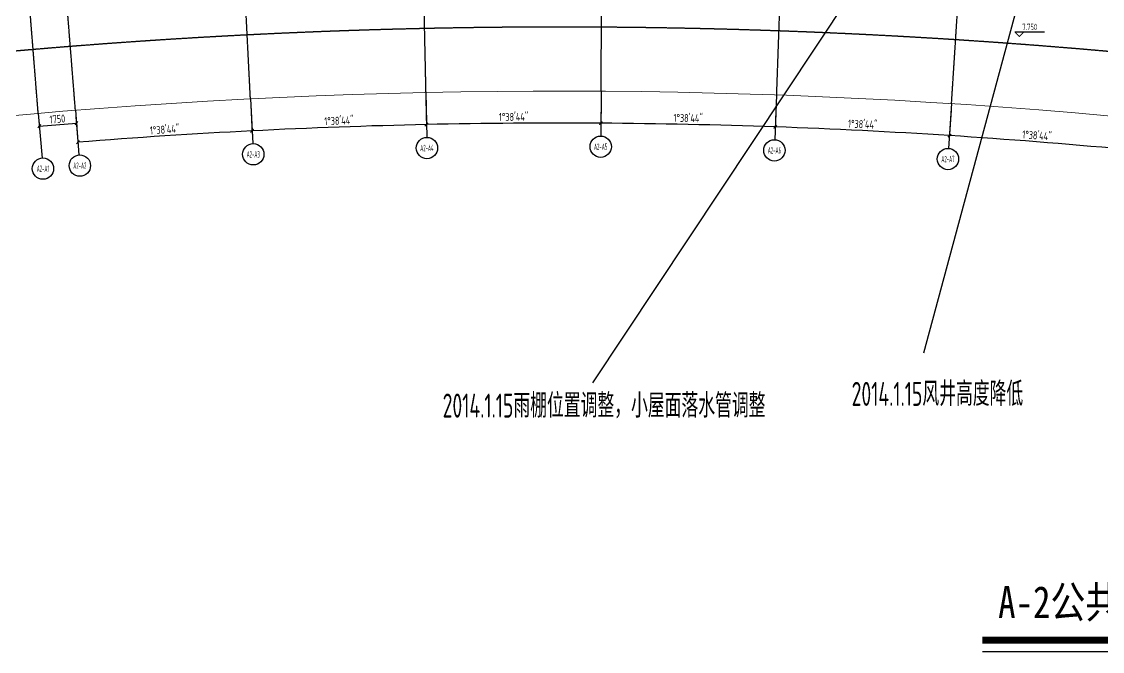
# Model space of a CAD drawing. Header units: millimetres. Extents: x 11677979 to 11902225, y -6694179 to -6308891.
# Drawn here: x 11753522 to 11804155, y -6434338 to -6404823 of the extents above; entities that cross this region are included whole.
import ezdxf
from ezdxf.enums import TextEntityAlignment as Align

# ---------------------------------------------------------------- set-up
doc = ezdxf.new("R2010")
doc.units = ezdxf.units.MM
doc.header["$LTSCALE"] = 10
doc.linetypes.add('A2-RG-AXIS$0$CENTER', pattern=[2, 1.25, -0.25, 0.25, -0.25])
doc.linetypes.add('A2-RG-AXIS$0$DOTE', pattern=[2.42, 2, -0.2, 0.02, -0.2])
for name, color, linetype in [('A-SYMB-NAME-150', 4, 'Continuous'), ('A2-RG-AXIS$0$A-AXIS', 1, 'Continuous'), ('A2-RG-AXIS$0$A-DIMS-100', 1, 'Continuous'), ('A2-RG-AXIS$0$A-GRID', 1, 'A2-RG-AXIS$0$CENTER'), ('A2-RG-AXIS$0$A-SYMB', 4, 'Continuous'), ('A2-RI-RF$0$$2$A-SYMB', 4, 'Continuous'), ('A2-RI-RF$0$A-SYMB-AREA', 4, 'Continuous'), ('A2-RI-RF$0$A-SYMB-NAME', 4, 'Continuous'), ('A2-RI-RF$0$an-wall-prht', 2, 'Continuous')]:
    doc.layers.add(name, color=color, linetype=linetype)
doc.layers.add('A2-RI-RF$0$A-DETL-LLIN', color=3, linetype='Continuous', lineweight=5)
doc.styles.add('A-1-10-01~10(B1~wd)$0$ht', font='SIMHEI.TTF', dxfattribs={"width": 0.8})
doc.styles.add('A2-RG-AXIS$0$ECADI', font='hzs.shx', dxfattribs={"width": 0.7, "bigfont": 'hztxt.shx'})
doc.styles.add('A2-RG-AXIS$0$XD2008', font='hzs.shx', dxfattribs={"width": 0.7, "bigfont": 'hztxt.shx'})
doc.styles.add('A2-RI-RF$0$$0$XD2008', font='xd-hzs.shx', dxfattribs={"width": 0.7, "bigfont": 'xd-hztxt.shx'})
doc.styles.add('A2-RI-RF$0$ECADI', font='hzs.shx', dxfattribs={"width": 0.7, "bigfont": 'hztxt.shx'})
doc.dimstyles.new('A2-RG-AXIS$0$XD150', dxfattribs={"dimscale": 300, "dimtxt": 2.5, "dimasz": 1.5, "dimexe": 1, "dimexo": 2, "dimgap": 0.5, "dimtad": 1, "dimdec": 0, "dimdsep": 46, "dimtxsty": 'A2-RG-AXIS$0$XD2008', "dimcen": 2.5, "dimclrt": 4, "dimaunit": 1, "dimadec": 3, "dimazin": 0, "dimtfac": 1, "dimtdec": 0, "dimtmove": 2, "dimatfit": 3, "dimfxl": 0, "dimtolj": 1, "dimtzin": 0, "dimarcsym": 0})
doc.dimstyles.new('A2-RG-AXIS$0$XD150$0', dxfattribs={"dimscale": 150, "dimtxt": 2.5, "dimasz": 1, "dimexe": 1, "dimexo": 2, "dimgap": 0.5, "dimtad": 1, "dimdec": 0, "dimdsep": 46, "dimtxsty": 'A2-RG-AXIS$0$XD2008', "dimblk": 'A2-RG-AXIS$0$_ArchTick', "dimcen": 2.5, "dimclrt": 4, "dimaunit": 1, "dimadec": 0, "dimazin": 0, "dimtfac": 1, "dimtdec": 0, "dimtmove": 2, "dimatfit": 3, "dimfxl": 0, "dimtolj": 1, "dimtzin": 0, "dimarcsym": 0})

# ---------------------------------------------------------------- blocks, each defined once
blk = doc.blocks.new('A2-RG-AXIS$0$ECADI-TAG-GRID')
at = {"color": 13}
blk.add_circle((0, 0), 5, dxfattribs=at)
at = {"style": 'A2-RG-AXIS$0$ECADI', "width": 0.7}
blk.add_attdef('GRID', text='', height=5, dxfattribs=at).set_placement((0, 0), align=Align.MIDDLE)
blk = doc.blocks.new('A2-RG-AXIS$0$_ArchTick')
at = {"color": 0, "linetype": 'ByBlock', "const_width": 0.4}
blk.add_lwpolyline([(-0.5, -0.5), (0.5, 0.5)], dxfattribs=at)
blk = doc.blocks.new('*D521')
at = {"layer": 'A2-RG-AXIS$0$A-DIMS-100', "color": 0, "lineweight": -2, "ltscale": 3, "transparency": 16777216}
for p, q in [((11754324, -6409423), (11754361, -6409871)), ((11754349, -6409722), (11756093, -6409578)), ((11756068, -6409279), (11756105, -6409727))]:
    blk.add_line(p, q, dxfattribs=at)
at = {"layer": 'Defpoints', "color": 0, "ltscale": 3, "transparency": 16777216}
for p in [(11754299, -6409124), (11756043, -6408980), (11756093, -6409578)]:
    blk.add_point(p, dxfattribs=at)
at = {"layer": 'A2-RG-AXIS$0$A-DIMS-100', "color": 0, "lineweight": -2, "ltscale": 3, "transparency": 16777216, "xscale": 150, "yscale": 150, "zscale": 150}
for p, rotation in [((11754349, -6409722), 184.7234992870808), ((11756093, -6409578), 4.723499287080827)]:
    blk.add_blockref('A2-RG-AXIS$0$_ArchTick', p, dxfattribs=dict(at, rotation=rotation))
at = {"layer": 'A2-RG-AXIS$0$A-DIMS-100', "color": 4, "ltscale": 3, "transparency": 16777216, "insert": (11755199, -6409388), "char_height": 375, "attachment_point": 5, "rotation": 4.7235, "style": 'A2-RG-AXIS$0$XD2008'}
blk.add_mtext('\\A1;1750', dxfattribs=at)
blk = doc.blocks.new('*D522')
at = {"layer": 'A2-RG-AXIS$0$A-DIMS-100', "color": 0, "lineweight": -2, "ltscale": 3, "transparency": 16777216}
for p, q in [((11764257, -6408745), (11764325, -6410094)), ((11756067, -6409279), (11756174, -6410624))]:
    blk.add_line(p, q, dxfattribs=at)
blk.add_arc((11778731, -6694179), 284600, 92.90285, 94.54827, dxfattribs=at)
at = {"layer": 'Defpoints', "color": 0, "ltscale": 3, "transparency": 16777216}
for p in [(11764242, -6408446), (11756043, -6408980), (11761598, -6410095), (11778731, -6694179)]:
    blk.add_point(p, dxfattribs=at)
at = {"layer": 'A2-RG-AXIS$0$A-DIMS-100', "color": 0, "lineweight": -2, "ltscale": 3, "transparency": 16777216, "xscale": 150, "yscale": 150, "zscale": 150}
for p, rotation in [((11764318, -6409944), 2.902847624927414), ((11756162, -6410475), 184.5482663924224)]:
    blk.add_blockref('A2-RG-AXIS$0$_ArchTick', p, dxfattribs=dict(at, rotation=rotation))
at = {"layer": 'A2-RG-AXIS$0$A-DIMS-100', "color": 4, "ltscale": 3, "transparency": 16777216, "insert": (11760219, -6409883), "char_height": 375, "attachment_point": 5, "rotation": 3.7256, "style": 'A2-RG-AXIS$0$XD2008'}
blk.add_mtext('\\A1;1°38\'44"', dxfattribs=at)
blk = doc.blocks.new('*D480')
at = {"layer": 'A2-RG-AXIS$0$A-DIMS-100', "color": 0, "lineweight": -2, "ltscale": 3, "transparency": 16777216}
for p, q in [((11780666, -6408385), (11780657, -6409735)), ((11788872, -6408559), (11788824, -6409908))]:
    blk.add_line(p, q, dxfattribs=at)
blk.add_arc((11778731, -6694179), 284600, 87.96659, 89.61201, dxfattribs=at)
at = {"layer": 'Defpoints', "color": 0, "ltscale": 3, "transparency": 16777216}
for p in [(11780668, -6408085), (11788882, -6408259), (11786106, -6409674), (11778731, -6694179)]:
    blk.add_point(p, dxfattribs=at)
at = {"layer": 'A2-RG-AXIS$0$A-DIMS-100', "color": 0, "lineweight": -2, "ltscale": 3, "transparency": 16777216, "xscale": 150, "yscale": 150, "zscale": 150}
for p, rotation in [((11780658, -6409585), 179.6120120871543), ((11788829, -6409758), 357.9665933294134)]:
    blk.add_blockref('A2-RG-AXIS$0$_ArchTick', p, dxfattribs=dict(at, rotation=rotation))
at = {"layer": 'A2-RG-AXIS$0$A-DIMS-100', "color": 4, "ltscale": 3, "transparency": 16777216, "insert": (11784750, -6409344), "char_height": 375, "attachment_point": 5, "rotation": 358.7893, "style": 'A2-RG-AXIS$0$XD2008'}
blk.add_mtext('\\A1;1°38\'44"', dxfattribs=at)
blk = doc.blocks.new('*D482')
at = {"layer": 'A2-RG-AXIS$0$A-DIMS-100', "color": 0, "lineweight": -2, "ltscale": 3, "transparency": 16777216}
for p, q in [((11788872, -6408559), (11788824, -6409908)), ((11797069, -6408968), (11796982, -6410315))]:
    blk.add_line(p, q, dxfattribs=at)
blk.add_arc((11778731, -6694179), 284600, 86.32117, 87.96659, dxfattribs=at)
at = {"layer": 'Defpoints', "color": 0, "ltscale": 3, "transparency": 16777216}
for p in [(11788882, -6408259), (11797088, -6408668), (11794272, -6410003), (11778731, -6694179)]:
    blk.add_point(p, dxfattribs=at)
at = {"layer": 'A2-RG-AXIS$0$A-DIMS-100', "color": 0, "lineweight": -2, "ltscale": 3, "transparency": 16777216, "xscale": 150, "yscale": 150, "zscale": 150}
for p, rotation in [((11788829, -6409758), 177.9665933294709), ((11796992, -6410165), 356.3211745693902)]:
    blk.add_blockref('A2-RG-AXIS$0$_ArchTick', p, dxfattribs=dict(at, rotation=rotation))
at = {"layer": 'A2-RG-AXIS$0$A-DIMS-100', "color": 4, "ltscale": 3, "transparency": 16777216, "insert": (11792927, -6409634), "char_height": 375, "attachment_point": 5, "rotation": 357.1439, "style": 'A2-RG-AXIS$0$XD2008'}
blk.add_mtext('\\A1;1°38\'44"', dxfattribs=at)
blk = doc.blocks.new('*D484')
at = {"layer": 'A2-RG-AXIS$0$A-DIMS-100', "color": 0, "lineweight": -2, "ltscale": 3, "transparency": 16777216}
for p, q in [((11797069, -6408968), (11796982, -6410315)), ((11805251, -6409612), (11805125, -6410956))]:
    blk.add_line(p, q, dxfattribs=at)
blk.add_arc((11778731, -6694179), 284600, 84.67576, 86.32117, dxfattribs=at)
at = {"layer": 'Defpoints', "color": 0, "ltscale": 3, "transparency": 16777216}
for p in [(11797088, -6408668), (11805278, -6409313), (11802425, -6410567), (11778731, -6694179)]:
    blk.add_point(p, dxfattribs=at)
at = {"layer": 'A2-RG-AXIS$0$A-DIMS-100', "color": 0, "lineweight": -2, "ltscale": 3, "transparency": 16777216, "xscale": 150, "yscale": 150, "zscale": 150}
for p, rotation in [((11796992, -6410165), 176.3211745693895), ((11805139, -6410807), 354.6757558073726)]:
    blk.add_blockref('A2-RG-AXIS$0$_ArchTick', p, dxfattribs=dict(at, rotation=rotation))
at = {"layer": 'A2-RG-AXIS$0$A-DIMS-100', "color": 4, "ltscale": 3, "transparency": 16777216, "insert": (11801091, -6410159), "char_height": 375, "attachment_point": 5, "rotation": 355.4985, "style": 'A2-RG-AXIS$0$XD2008'}
blk.add_mtext('\\A1;1°38\'44"', dxfattribs=at)
blk = doc.blocks.new('*D489')
at = {"layer": 'A2-RG-AXIS$0$A-DIMS-100', "color": 0, "lineweight": -2, "ltscale": 3, "transparency": 16777216}
for p, q in [((11772459, -6408448), (11772489, -6409797)), ((11780666, -6408385), (11780657, -6409735))]:
    blk.add_line(p, q, dxfattribs=at)
blk.add_arc((11778731, -6694179), 284600, 89.61201, 91.25743, dxfattribs=at)
at = {"layer": 'Defpoints', "color": 0, "ltscale": 3, "transparency": 16777216}
for p in [(11772452, -6408148), (11780668, -6408085), (11777934, -6409580), (11778731, -6694179)]:
    blk.add_point(p, dxfattribs=at)
at = {"layer": 'A2-RG-AXIS$0$A-DIMS-100', "color": 0, "lineweight": -2, "ltscale": 3, "transparency": 16777216, "xscale": 150, "yscale": 150, "zscale": 150}
for p, rotation in [((11772485, -6409647), 181.2574271685361), ((11780658, -6409585), 359.6120084107951)]:
    blk.add_blockref('A2-RG-AXIS$0$_ArchTick', p, dxfattribs=dict(at, rotation=rotation))
at = {"layer": 'A2-RG-AXIS$0$A-DIMS-100', "color": 4, "ltscale": 3, "transparency": 16777216, "insert": (11776569, -6409289), "char_height": 375, "attachment_point": 5, "rotation": 0.4347, "style": 'A2-RG-AXIS$0$XD2008'}
blk.add_mtext('\\A1;1°38\'44"', dxfattribs=at)
blk = doc.blocks.new('*D491')
at = {"layer": 'A2-RG-AXIS$0$A-DIMS-100', "color": 0, "lineweight": -2, "ltscale": 3, "transparency": 16777216}
for p, q in [((11772459, -6408448), (11772489, -6409797)), ((11764257, -6408745), (11764325, -6410094))]:
    blk.add_line(p, q, dxfattribs=at)
blk.add_arc((11778731, -6694179), 284600, 91.25743, 92.90285, dxfattribs=at)
at = {"layer": 'Defpoints', "color": 0, "ltscale": 3, "transparency": 16777216}
for p in [(11772452, -6408148), (11764242, -6408446), (11769762, -6409720), (11778731, -6694179)]:
    blk.add_point(p, dxfattribs=at)
at = {"layer": 'A2-RG-AXIS$0$A-DIMS-100', "color": 0, "lineweight": -2, "ltscale": 3, "transparency": 16777216, "xscale": 150, "yscale": 150, "zscale": 150}
for p, rotation in [((11772485, -6409647), 1.257427168479658), ((11764318, -6409944), 182.9028459285604)]:
    blk.add_blockref('A2-RG-AXIS$0$_ArchTick', p, dxfattribs=dict(at, rotation=rotation))
at = {"layer": 'A2-RG-AXIS$0$A-DIMS-100', "color": 4, "ltscale": 3, "transparency": 16777216, "insert": (11768390, -6409468), "char_height": 375, "attachment_point": 5, "rotation": 2.0801, "style": 'A2-RG-AXIS$0$XD2008'}
blk.add_mtext('\\A1;1°38\'44"', dxfattribs=at)
blk = doc.blocks.new('A2-RI-RF$0$$2$ECADI-TAG-HGHT（国标）')
at = {"color": 1}
blk.add_line((-2.12, 2.12), (11.77, 2.12), dxfattribs=at)
at = {"color": 1, "const_width": 0.5}
blk.add_lwpolyline([(-2.12, 2.12), (0, 0), (2.12, 2.12)], dxfattribs=at)
at = {"style": 'A2-RI-RF$0$$0$XD2008', "width": 0.7}
blk.add_attdef('FL', text='', height=3, dxfattribs=at).set_placement((-2.69, 2.97), align=Align.RIGHT)
for tag, p in [('F.F.L.', (2.28, 2.97)), ('T.O.S.', (2.28, -1.1))]:
    blk.add_attdef(tag, p, '', height=3, dxfattribs=at)
blk = doc.blocks.new('A2-RI-RF$0$5urthfgh')
at = {"layer": 'A2-RI-RF$0$an-wall-prht'}
for radius, start, end in [(294850, 76.49368, 94.50202), (292500, 76.03854, 94.95868)]:
    blk.add_arc((25944, -299026), radius, start, end, dxfattribs=at)
blk = doc.blocks.new('A2-RI-RF$0$5erhfh')
at = {"layer": 'A2-RI-RF$0$A-SYMB-AREA', "style": 'A2-RI-RF$0$ECADI', "width": 0.7}
blk.add_attdef('340M2', text='', height=2.5, dxfattribs=at).set_placement((0, 1.25), align=Align.MIDDLE_LEFT)
at = {"layer": 'A2-RI-RF$0$A-SYMB-NAME', "style": 'A2-RI-RF$0$ECADI', "width": 0.7}
blk.add_attdef('CHINESENAME', (-12.29, 3.09), '', height=4.5, dxfattribs=at)
blk = doc.blocks.new('A2-RG-AXIS')
at = {"layer": 'A2-RG-AXIS$0$A-AXIS', "ltscale": 3}
for p, q in [((11772452.4, -6408147.6), (11772498.5, -6410247.1)), ((11780668.1, -6408085.3), (11780653.9, -6410185.2)), ((11764241.9, -6408445.8), (11764348.2, -6410543.1)), ((11788882.2, -6408258.9), (11788807.7, -6410357.5)), ((11797087.9, -6408668.2), (11796953.2, -6410763.9)), ((11754299.2, -6409123.8), (11754478.6, -6411216.1)), ((11756043.3, -6408979.7), (11756209.8, -6411073.1))]:
    blk.add_line(p, q, dxfattribs=at)
at = {"layer": 'A2-RG-AXIS$0$A-GRID', "linetype": 'A2-RG-AXIS$0$DOTE'}
for p, q in [((11771570.2, -6367957.3), (11772452.4, -6408147.6)), ((11780668.1, -6408085.3), (11780940.3, -6367886.2)), ((11790308.6, -6368084.2), (11788882.2, -6408258.9)), ((11764241.9, -6408445.8), (11762206, -6368297.4)), ((11754299.2, -6409123.8), (11751111, -6369045.1)), ((11756043.3, -6408979.7), (11752855.5, -6368906.3)), ((11797087.9, -6408668.2), (11798031.1, -6393998.6))]:
    blk.add_line(p, q, dxfattribs=at)
for radius in [293700, 289100]:
    blk.add_arc((11778730.7, -6694178.7), radius, 75.589281, 95.407645, dxfattribs=at)
at = {"layer": 'A2-RG-AXIS$0$A-SYMB'}
ref = blk.add_blockref('A2-RG-AXIS$0$ECADI-TAG-GRID', (11780650.5, -6410685.2), dxfattribs=dict(at, xscale=100, yscale=100, zscale=100))
ref.add_attrib('GRID', 'A2-A5', dxfattribs={"layer": '0', "extrusion": (0, 0, -1), "height": 300, "style": 'A2-RG-AXIS$0$ECADI', "text_generation_flag": 2, "width": 0.5}).set_placement((-11780650.5, -6410685.2), align=Align.MIDDLE)
ref = blk.add_blockref('A2-RG-AXIS$0$ECADI-TAG-GRID', (11764373.5, -6411042.5), dxfattribs=dict(at, xscale=100, yscale=100, zscale=100))
ref.add_attrib('GRID', 'A2-A3', dxfattribs={"layer": '0', "extrusion": (0, 0, -1), "height": 300, "style": 'A2-RG-AXIS$0$ECADI', "text_generation_flag": 2, "width": 0.5}).set_placement((-11764373.5, -6411042.5), align=Align.MIDDLE)
ref = blk.add_blockref('A2-RG-AXIS$0$ECADI-TAG-GRID', (11772509.4, -6410747), dxfattribs=dict(at, xscale=100, yscale=100, zscale=100))
ref.add_attrib('GRID', 'A2-A4', dxfattribs={"layer": '0', "extrusion": (0, 0, -1), "height": 300, "style": 'A2-RG-AXIS$0$ECADI', "text_generation_flag": 2, "width": 0.5}).set_placement((-11772509.4, -6410747), align=Align.MIDDLE)
ref = blk.add_blockref('A2-RG-AXIS$0$ECADI-TAG-GRID', (11788789.9, -6410857.2), dxfattribs=dict(at, xscale=100, yscale=100, zscale=100))
ref.add_attrib('GRID', 'A2-A6', dxfattribs={"layer": '0', "extrusion": (0, 0, -1), "height": 300, "style": 'A2-RG-AXIS$0$ECADI', "text_generation_flag": 2, "width": 0.5}).set_placement((-11788789.9, -6410857.2), align=Align.MIDDLE)
ref = blk.add_blockref('A2-RG-AXIS$0$ECADI-TAG-GRID', (11754521.3, -6411714.3), dxfattribs=dict(at, xscale=100, yscale=100, zscale=100))
ref.add_attrib('GRID', 'A2-A1', dxfattribs={"layer": '0', "extrusion": (0, 0, -1), "height": 300, "style": 'A2-RG-AXIS$0$ECADI', "text_generation_flag": 2, "width": 0.5}).set_placement((-11754521.3, -6411714.3), align=Align.MIDDLE)
ref = blk.add_blockref('A2-RG-AXIS$0$ECADI-TAG-GRID', (11756249.5, -6411571.5), dxfattribs=dict(at, xscale=100, yscale=100, zscale=100))
ref.add_attrib('GRID', 'A2-A2', dxfattribs={"layer": '0', "extrusion": (0, 0, -1), "height": 300, "style": 'A2-RG-AXIS$0$ECADI', "text_generation_flag": 2, "width": 0.5}).set_placement((-11756249.5, -6411571.5), align=Align.MIDDLE)
ref = blk.add_blockref('A2-RG-AXIS$0$ECADI-TAG-GRID', (11796921.1, -6411262.9), dxfattribs=dict(at, xscale=100, yscale=100, zscale=100))
ref.add_attrib('GRID', 'A2-A7', dxfattribs={"layer": '0', "extrusion": (0, 0, -1), "height": 300, "style": 'A2-RG-AXIS$0$ECADI', "text_generation_flag": 2, "width": 0.5}).set_placement((-11796921.1, -6411262.9), align=Align.MIDDLE)
at = {"layer": 'A2-RG-AXIS$0$A-DIMS-100', "ltscale": 3}
for base, p1, p2, picture, middle in [((11769761.9, -6409720.1), (11772452.4, -6408147.6), (11764241.9, -6408445.8), '*D491', (11768389.7, -6409468.2)), ((11777933.6, -6409579.8), (11780668.1, -6408085.3), (11772452.4, -6408147.6), '*D489', (11776569.1, -6409288.7)), ((11786105.9, -6409674.3), (11780668.1, -6408085.3), (11788882.2, -6408258.9), '*D480', (11784750.4, -6409344.1)), ((11761597.7, -6410094.9), (11764241.9, -6408445.8), (11756043.3, -6408979.7), '*D522', (11760218.8, -6409882.6)), ((11794272.1, -6410003.4), (11788882.2, -6408258.9), (11797087.9, -6408668.2), '*D482', (11792926.6, -6409634.4)), ((11802425.5, -6410566.8), (11797087.9, -6408668.2), (11805278.5, -6409313.1), '*D484', (11801091.2, -6410159.3))]:
    dim = blk.add_angular_dim_3p(base=base, center=(11778730.7, -6694178.7), p1=p1, p2=p2, dimstyle='A2-RG-AXIS$0$XD150', override={"dimscale": 150, "dimasz": 1, "dimblk": 'A2-RG-AXIS$0$_ArchTick', "dimadec": 4}, dxfattribs=at)
    dim.commit()
    dim.dimension.update_dxf_attribs({"geometry": picture, "text_midpoint": middle})
dim = blk.add_aligned_dim(p1=(11754299.2, -6409123.8), p2=(11756043.3, -6408979.7), distance=-600, dimstyle='A2-RG-AXIS$0$XD150$0', dxfattribs=at)
dim.commit()
dim.dimension.update_dxf_attribs({"geometry": '*D521', "text_midpoint": (11755199.1, -6409388.1)})
blk = doc.blocks.new('A2-RI-RF')
at = {"layer": 'A2-RI-RF$0$A-DETL-LLIN'}
blk.add_arc((11778730.7, -6694178.7), 286100, 74.628938, 96.367991, dxfattribs=at)
at = {"layer": 'Defpoints', "color": 6}
for p, q in [((11800055, -6391955.7), (11780272.5, -6421755.7)), ((11802511, -6395373.5), (11795774, -6420364.9))]:
    blk.add_line(p, q, dxfattribs=at)
blk.add_blockref('A2-RI-RF$0$5urthfgh', (11752786.6, -6395152.1))
at = {"layer": 'A2-RI-RF$0$$2$A-SYMB'}
ref = blk.add_blockref('A2-RI-RF$0$$2$ECADI-TAG-HGHT（国标）', (11800267, -6405520.6), dxfattribs=dict(at, xscale=100, yscale=100, zscale=100))
ref.add_attrib('F.F.L.', '7.750', (11800404.6, -6405223.8), dxfattribs={"layer": '0', "height": 300, "style": 'A2-RI-RF$0$$0$XD2008', "width": 0.7})
at = {"layer": 'A2-RI-RF$0$A-DETL-LLIN'}
blk.add_blockref('A2-RG-AXIS', (0, 0), dxfattribs=at)
at = {"layer": 'Defpoints'}
ref = blk.add_blockref('A2-RI-RF$0$5erhfh', (11795480.4, -6422949.1), dxfattribs=dict(at, xscale=250, yscale=250, zscale=250))
ref.add_attrib('CHINESENAME', '2014.1.15风井高度降低', (11792407.4, -6422832.2), dxfattribs={"layer": 'A2-RI-RF$0$A-SYMB-NAME', "height": 1125, "style": 'A2-RI-RF$0$ECADI', "width": 0.7})
ref = blk.add_blockref('A2-RI-RF$0$5erhfh', (11776319.7, -6423497.6), dxfattribs=dict(at, xscale=250, yscale=250, zscale=250))
ref.add_attrib('CHINESENAME', '2014.1.15雨棚位置调整，小屋面落水管调整', (11773246.7, -6423380.7), dxfattribs={"layer": 'A2-RI-RF$0$A-SYMB-NAME', "height": 1125, "style": 'A2-RI-RF$0$ECADI', "width": 0.7})

msp = doc.modelspace()

# ---------------------------------------------------------------- linework, layer by layer
at = {"layer": 'A-SYMB-NAME-150', "linetype": 'Continuous'}
msp.add_line((11798535, -6434338), (11826191, -6434338), dxfattribs=at)
at = {"layer": 'A-SYMB-NAME-150', "linetype": 'Continuous', "const_width": 315}
msp.add_lwpolyline([(11798535, -6433812), (11826191, -6433812)], dxfattribs=at)

# ---------------------------------------------------------------- block references
for name in ['A2-RI-RF', 'A2-RG-AXIS']:
    msp.add_blockref(name, (0, 0))

# ---------------------------------------------------------------- texts
at = {"layer": 'A-SYMB-NAME-150', "linetype": 'Continuous', "style": 'A-1-10-01~10(B1~wd)$0$ht', "width": 0.8}
msp.add_text('A-2公共教室地下层平面图  1:250', height=1500, rotation=0, dxfattribs=at).set_placement((11799272, -6432780))

doc.saveas('drawing.dxf')
